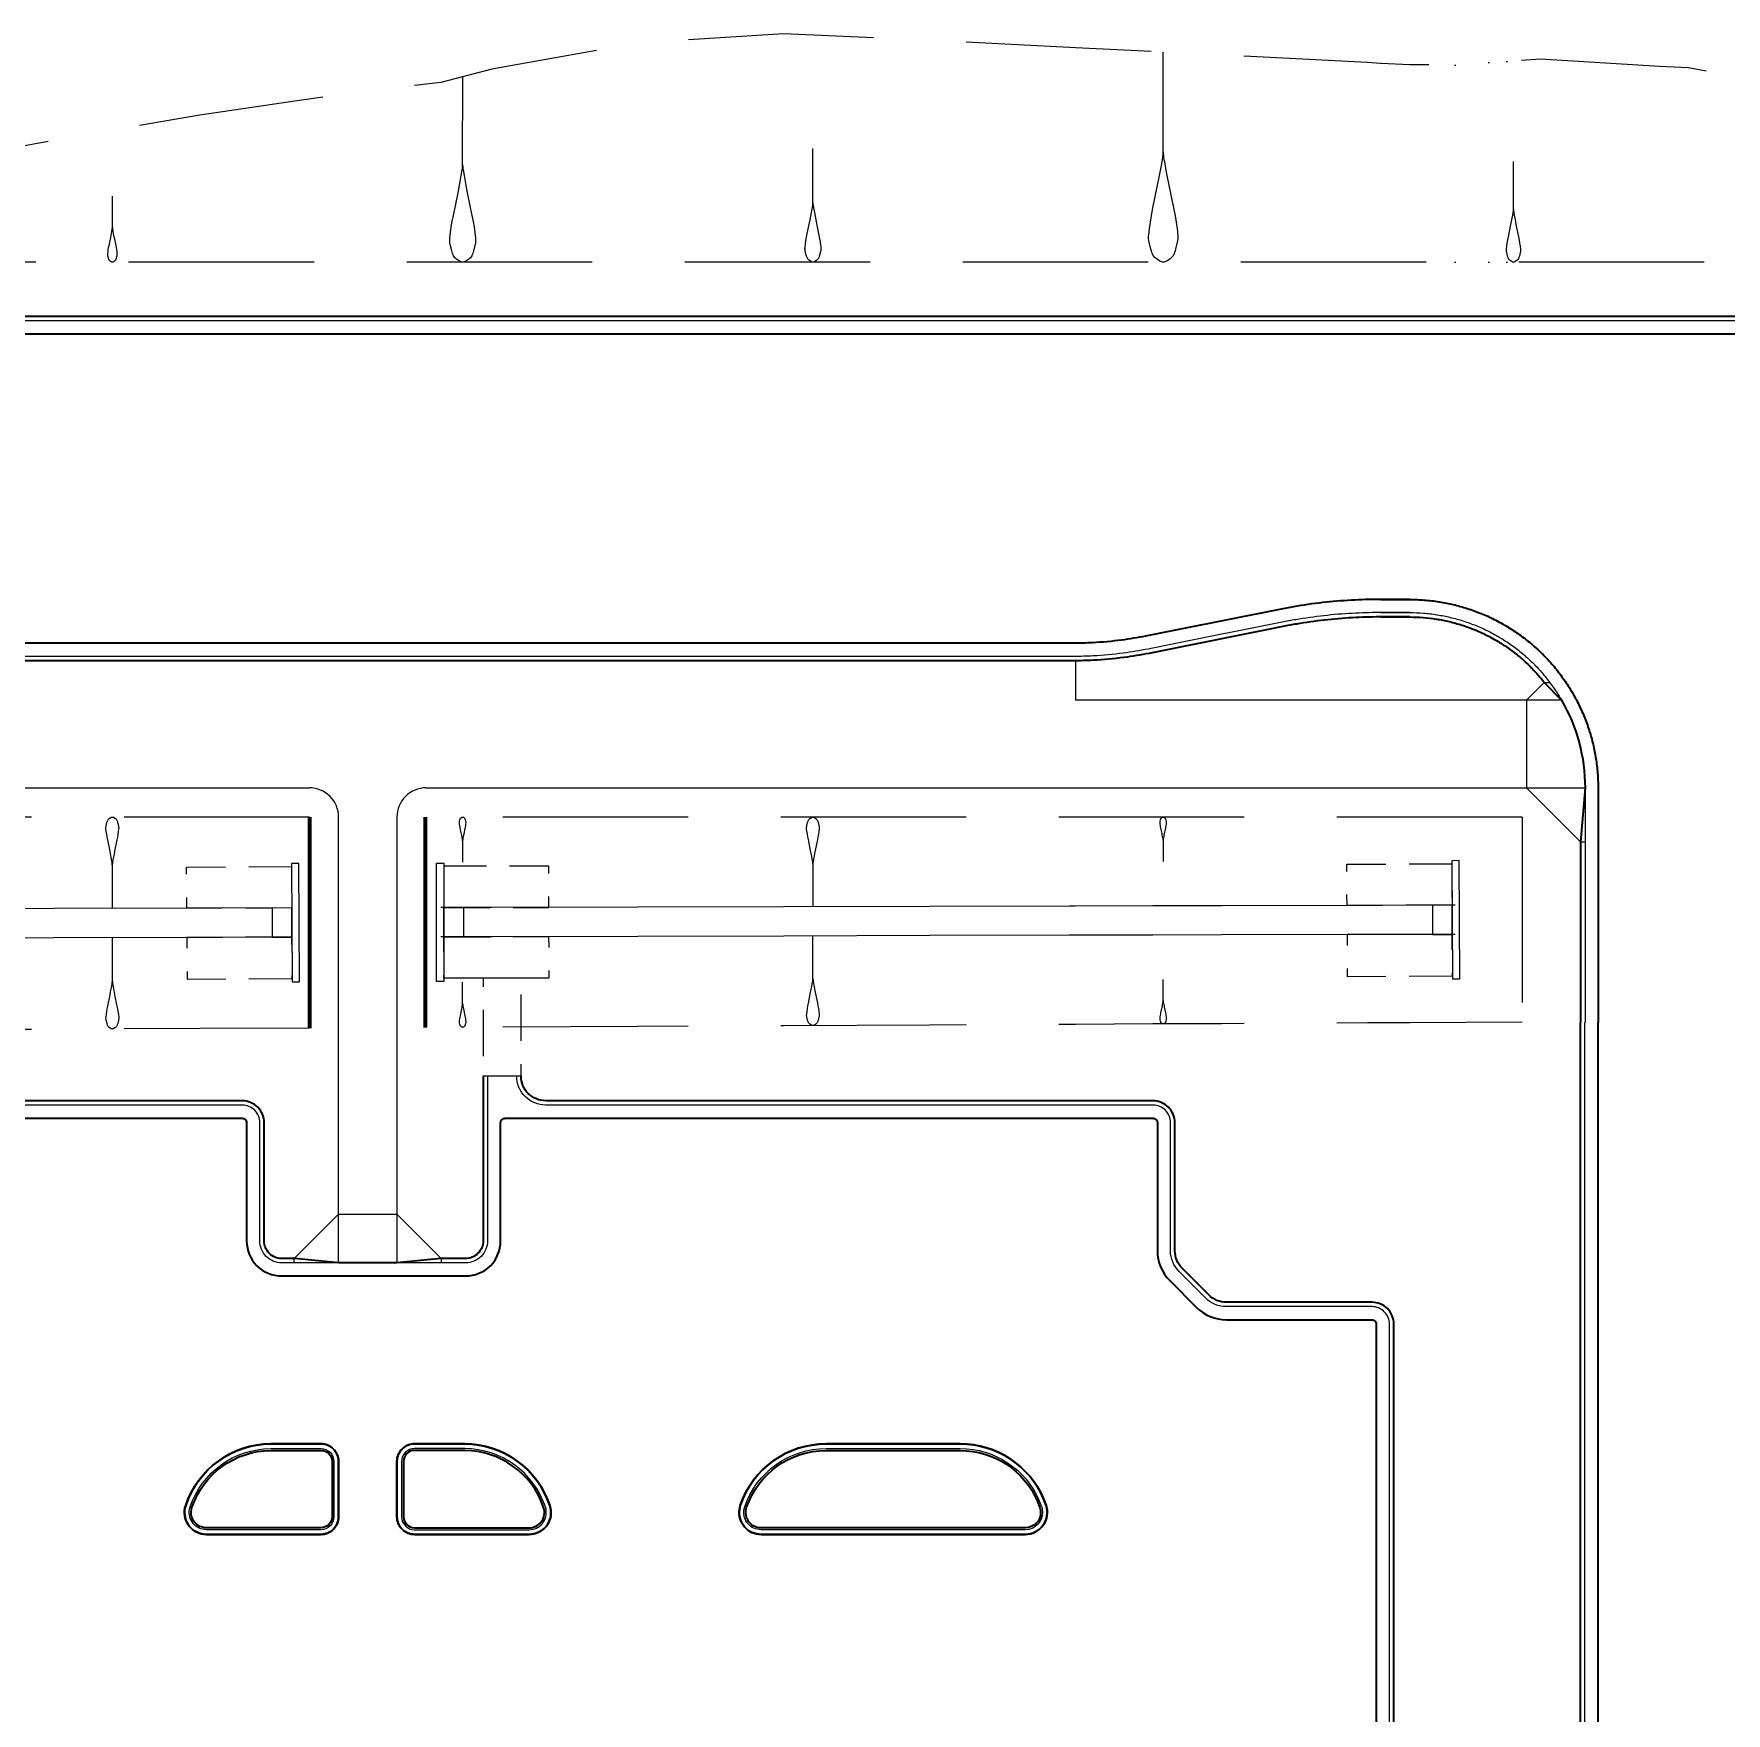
# Model space of a CAD drawing. Header units: metres. Extents: x 246420 to 246883, y 7418965 to 7419490.
# Drawn here: x 246708.2 to 246766.2, y 7419410.5 to 7419468 of the extents above; entities that cross this region are included whole.
import ezdxf

# ---------------------------------------------------------------- set-up
doc = ezdxf.new("R2010")
doc.units = ezdxf.units.M
doc.linetypes.add('HIDDEN', pattern=[9.525, 6.35, -3.175])
doc.linetypes.add('HIDDEN3', pattern=[2.3813, 1.5875, -0.7938])
for name, color, linetype, lineweight in [('BATTER', 251, 'HIDDEN', 25), ('BATTER_TICKS', 251, 'HIDDEN', 25), ('FENCE_1.05m', 10, 'FENCE_LINE', 70)]:
    doc.layers.add(name, color=color, linetype=linetype, lineweight=lineweight)
for name, color, linetype in [('GRADELINE', 251, 'HIDDEN'), ('MISC_CONCRETE', 7, 'Continuous'), ('MISC_CONCRETE_HIDDEN', 252, 'HIDDEN3')]:
    doc.layers.add(name, color=color, linetype=linetype)
for name, color, linetype, lineweight, true_color in [('KERB_BACK', 7, 'Continuous', 35, 0x5fd2ff), ('KERB_LINE', 7, 'Continuous', 18, 0xb9b9b9), ('KERB_LIP', 7, 'Continuous', 35, 0x5fd2ff)]:
    doc.layers.add(name, color=color, linetype=linetype, lineweight=lineweight, true_color=true_color)
doc.styles.get("Standard").update_dxf_attribs({"font": 'romans.shx', "width": 0.65})
doc.linetypes.add('FENCE_LINE', pattern='A,20,-1,["//",Standard,S=1,R=0,X=0,Y=-0.3],-3', length=24)

# ---------------------------------------------------------------- blocks, each defined once
blk = doc.blocks.new('Batter Tadpole2')
at = {"linetype": 'Continuous'}
for p, q in [((0, -0.0003), (0.0004, 0.0039)), ((0.0004, 0.0039), (0.0014, 0.0082)), ((0.0014, 0.0082), (0.0032, 0.0124)), ((0.0032, 0.0124), (0.0057, 0.0166)), ((0.0057, 0.0166), (0.017, 0.0336)), ((0.017, 0.0336), (0.0203, 0.0378)), ((0.0203, 0.0378), (0.0244, 0.0418)), ((0.0244, 0.0418), (0.0295, 0.0456)), ((0.0295, 0.0456), (0.0355, 0.0493)), ((0.0355, 0.0493), (0.0408, 0.052)), ((0.0408, 0.052), (0.047, 0.0545)), ((0.047, 0.0545), (0.0542, 0.0568)), ((0.0542, 0.0568), (0.0622, 0.059)), ((0.0622, 0.059), (0.0962, 0.0675)), ((0.0962, 0.0675), (0.1047, 0.0692)), ((0.1047, 0.0692), (0.1134, 0.0702)), ((0.1134, 0.0702), (0.1221, 0.0704)), ((0.1221, 0.0704), (0.131, 0.0698)), ((0.131, 0.0698), (0.1616, 0.0662)), ((0.1616, 0.0662), (0.1924, 0.0617)), ((0.1924, 0.0617), (0.2232, 0.0565)), ((0.2232, 0.0565), (0.2542, 0.0506)), ((0.2542, 0.0506), (0.3787, 0.0251)), ((0.3787, 0.0251), (0.4098, 0.0188)), ((0.4098, 0.0188), (0.4413, 0.0129)), ((0.4413, 0.0129), (0.4729, 0.0071)), ((0.4729, 0.0071), (0.5049, 0.0017)), ((0.5049, 0.0017), (0.511, 0.0008)), ((0.511, 0.0008), (0.5174, 0.0002)), ((0.5174, 0.0002), (0.5241, -0.0002)), ((0.0003, -0.0045), (0, -0.0003)), ((0.0014, -0.0087), (0.0003, -0.0045)), ((0.0032, -0.013), (0.0014, -0.0087)), ((0.0056, -0.0172), (0.0032, -0.013)), ((0.0169, -0.0342), (0.0056, -0.0172)), ((0.0202, -0.0384), (0.0169, -0.0342)), ((0.0243, -0.0423), (0.0202, -0.0384)), ((0.0294, -0.0462), (0.0243, -0.0423)), ((0.0353, -0.0498), (0.0294, -0.0462)), ((0.0407, -0.0525), (0.0353, -0.0498)), ((0.0469, -0.055), (0.0407, -0.0525)), ((0.054, -0.0574), (0.0469, -0.055)), ((0.062, -0.0596), (0.054, -0.0574)), ((0.096, -0.0681), (0.062, -0.0596)), ((0.1045, -0.0698), (0.096, -0.0681)), ((0.1132, -0.0708), (0.1045, -0.0698)), ((0.1219, -0.071), (0.1132, -0.0708)), ((0.1308, -0.0704), (0.1219, -0.071)), ((0.1614, -0.0668), (0.1308, -0.0704)), ((0.1922, -0.0624), (0.1614, -0.0668)), ((0.223, -0.0571), (0.1922, -0.0624)), ((0.254, -0.0512), (0.223, -0.0571)), ((0.3786, -0.0257), (0.254, -0.0512)), ((0.4098, -0.0195), (0.3786, -0.0257)), ((0.4412, -0.0135), (0.4098, -0.0195)), ((0.4729, -0.0078), (0.4412, -0.0135)), ((0.5049, -0.0024), (0.4729, -0.0078)), ((0.511, -0.0015), (0.5049, -0.0024)), ((0.5174, -0.0009), (0.511, -0.0015)), ((0.5241, -0.0005), (0.5174, -0.0009)), ((0.5241, -0.0002), (0.531, -0.0003)), ((0.531, -0.0003), (0.5241, -0.0005)), ((0.531, -0.0003), (1.0113, -0.0004))]:
    blk.add_line(p, q, dxfattribs=at)

msp = doc.modelspace()

# ---------------------------------------------------------------- linework, layer by layer
at = {"layer": 'BATTER', "flags": 128}
for points in [[(246774.937, 7419465.837), (246773.878, 7419465.887), (246768.878, 7419466.123), (246764.878, 7419466.875), (246764.878, 7419466.875), (246763.878, 7419466.923), (246759.81, 7419467.173), (246759.81, 7419467.173), (246758.878, 7419467.111), (246758.65, 7419467.095), (246758.65, 7419467.095), (246758.035, 7419467.058), (246758.035, 7419467.058), (246757.9, 7419467.051), (246756.878, 7419466.974), (246756.878, 7419466.974), (246755.33, 7419466.981), (246755.33, 7419466.981), (246755.329, 7419466.981), (246755.329, 7419466.981), (246754.33, 7419467.032), (246754.329, 7419467.032), (246753.878, 7419467.055), (246748.878, 7419467.311), (246746.522, 7419467.432), (246743.878, 7419467.568), (246743.668, 7419467.578), (246738.878, 7419467.824), (246733.878, 7419468.041), (246728.878, 7419467.724), (246723.878, 7419466.827), (246722.13, 7419466.373), (246722.13, 7419466.373), (246718.878, 7419465.989), (246717.13, 7419465.732), (246717.13, 7419465.732), (246713.878, 7419465.254), (246708.878, 7419464.397), (246703.878, 7419463.468), (246702.348, 7419463.184), (246700.22, 7419462.789), (246698.878, 7419462.54), (246698.174, 7419462.409), (246697.506, 7419462.285), (246695.281, 7419461.872), (246693.752, 7419461.588), (246692.207, 7419461.273), (246692.207, 7419461.273), (246691.048, 7419461.018), (246688.375, 7419460.37), (246685.714, 7419459.853), (246685.021, 7419459.723), (246685.021, 7419459.723), (246684.872, 7419459.695), (246684.872, 7419459.695), (246683.043, 7419459.533)], [(246717.629, 7419441.222), (246717.629, 7419439.222), (246717.629, 7419438.222), (246717.629, 7419437.222), (246717.629, 7419436.222), (246717.629, 7419435.222), (246717.629, 7419434.222), (246717.629, 7419433.994)], [(246721.629, 7419441.222), (246721.629, 7419439.222), (246721.629, 7419438.222), (246721.629, 7419437.222), (246721.629, 7419436.222), (246721.629, 7419435.222), (246721.629, 7419434.222), (246721.629, 7419434.014)], [(246759.179, 7419441.222), (246755.33, 7419441.222), (246755.33, 7419441.222), (246755.329, 7419441.222), (246755.329, 7419441.222), (246754.33, 7419441.222), (246754.329, 7419441.222), (246753.878, 7419441.222), (246748.878, 7419441.222), (246746.522, 7419441.222), (246743.878, 7419441.222), (246743.668, 7419441.222), (246738.878, 7419441.222), (246733.878, 7419441.222), (246728.878, 7419441.222), (246723.878, 7419441.222), (246721.629, 7419441.222)], [(246759.179, 7419441.222), (246759.179, 7419438.354), (246759.179, 7419437.354), (246759.179, 7419436.354), (246759.179, 7419436.092), (246759.179, 7419435.354), (246759.179, 7419434.354), (246759.179, 7419434.184)], [(246759.179, 7419434.195), (246755.33, 7419434.176), (246755.33, 7419434.176), (246755.329, 7419434.176), (246755.329, 7419434.176), (246754.33, 7419434.171), (246754.329, 7419434.171), (246753.878, 7419434.169), (246748.878, 7419434.145), (246746.522, 7419434.134), (246743.878, 7419434.121), (246743.668, 7419434.12), (246738.878, 7419434.097), (246733.878, 7419434.073), (246728.878, 7419434.049), (246723.878, 7419434.024), (246721.629, 7419434.014)]]:
    msp.add_lwpolyline(points, dxfattribs=at)
for points in [[(246774.937, 7419460.222), (246773.878, 7419460.222), (246768.878, 7419460.222), (246764.878, 7419460.222), (246764.878, 7419460.222), (246763.878, 7419460.222), (246759.81, 7419460.222), (246759.81, 7419460.222), (246758.878, 7419460.222), (246758.65, 7419460.222), (246758.65, 7419460.222), (246758.035, 7419460.222), (246758.035, 7419460.222), (246757.9, 7419460.222), (246756.878, 7419460.222), (246756.878, 7419460.222), (246755.33, 7419460.222), (246755.33, 7419460.222), (246755.329, 7419460.222), (246755.329, 7419460.222), (246754.33, 7419460.222), (246754.329, 7419460.222), (246753.878, 7419460.222), (246748.878, 7419460.222), (246746.522, 7419460.222), (246743.878, 7419460.222), (246743.668, 7419460.222), (246738.878, 7419460.222), (246733.878, 7419460.222), (246728.878, 7419460.222), (246723.878, 7419460.222), (246722.13, 7419460.222), (246722.13, 7419460.222), (246718.878, 7419460.222), (246717.13, 7419460.222), (246717.13, 7419460.222), (246713.878, 7419460.222), (246708.878, 7419460.222), (246703.878, 7419460.222), (246702.348, 7419460.222), (246700.22, 7419460.222), (246698.878, 7419460.222), (246698.174, 7419460.222), (246697.506, 7419460.222), (246695.281, 7419460.222, 0.003771), (246693.772, 7419460.211, 0.003831), (246692.241, 7419460.176, 0), (246692.24, 7419460.176, 0.00289), (246691.085, 7419460.134, 0.006721), (246688.401, 7419459.985, 0.006721), (246685.722, 7419459.764, 0.001755), (246685.024, 7419459.695, 0), (246685.024, 7419459.695, 0.000379), (246684.873, 7419459.679, 0), (246684.873, 7419459.679, 0.004587), (246683.05, 7419459.471, 0.006721), (246680.387, 7419459.107, 0.006721), (246677.735, 7419458.671, 0.006721), (246675.095, 7419458.163, 0.006721), (246672.47, 7419457.586, 0.006721), (246669.861, 7419456.937, 0.006721), (246667.27, 7419456.219, 0.006721), (246664.7, 7419455.431, 0.006721), (246662.152, 7419454.575, 0.006721), (246659.628, 7419453.651, 0.006721), (246657.13, 7419452.659, 0.006721), (246654.659, 7419451.6, 0.006721), (246652.218, 7419450.475, 0.001039), (246651.843, 7419450.295), (246647.687, 7419448.291), (246643.184, 7419446.119), (246638.68, 7419443.947), (246634.176, 7419441.775), (246629.673, 7419439.604), (246625.169, 7419437.432), (246620.665, 7419435.26), (246616.162, 7419433.088), (246614.026, 7419432.058), (246614.026, 7419432.058), (246611.658, 7419430.916), (246608.252, 7419429.274), (246608.252, 7419429.274), (246608.005, 7419429.154), (246608.005, 7419429.154), (246607.155, 7419428.744), (246606.55, 7419428.453), (246606.55, 7419428.453), (246602.651, 7419426.572), (246602.651, 7419426.572), (246598.147, 7419424.4), (246593.644, 7419422.228), (246593.518, 7419422.168), (246593.518, 7419422.168), (246592.063, 7419421.466), (246592.062, 7419421.466), (246591.816, 7419421.347), (246591.816, 7419421.347), (246589.14, 7419420.057), (246586.901, 7419418.977), (246586.901, 7419418.977), (246584.636, 7419417.885), (246580.133, 7419415.713), (246575.629, 7419413.541), (246571.125, 7419411.369), (246566.622, 7419409.197), (246562.118, 7419407.025), (246557.614, 7419404.853), (246553.111, 7419402.681), (246551.527, 7419401.918), (246551.527, 7419401.918), (246548.607, 7419400.51), (246546.804, 7419399.64), (246546.803, 7419399.64), (246546.803, 7419399.64)], [(246717.629, 7419441.222), (246713.878, 7419441.222), (246708.878, 7419441.222), (246703.878, 7419441.222), (246702.348, 7419441.222), (246700.22, 7419441.222), (246698.878, 7419441.222), (246698.174, 7419441.222), (246697.506, 7419441.222), (246695.281, 7419441.222), (246694.059, 7419441.213, 0.003831), (246692.818, 7419441.185, 0), (246692.818, 7419441.185, 0.00289), (246691.882, 7419441.151, 0.006721), (246689.708, 7419441.03, 0.006721), (246687.538, 7419440.851, 0.001755), (246686.973, 7419440.795, 0), (246686.973, 7419440.795, 0.000379), (246686.851, 7419440.782, 0), (246686.851, 7419440.782, 0.004587), (246685.374, 7419440.614, 0.006721), (246683.217, 7419440.319, 0.006721), (246681.068, 7419439.965, 0.006721), (246678.93, 7419439.555, 0.006721), (246676.804, 7419439.086, 0.006721), (246674.691, 7419438.561, 0.006721), (246672.592, 7419437.98, 0.006721), (246670.511, 7419437.342, 0.006721), (246668.447, 7419436.648, 0.006721), (246666.402, 7419435.899, 0.006721), (246664.378, 7419435.096, 0.006721), (246662.377, 7419434.238, 0.006721), (246660.4, 7419433.327, 0.001039), (246660.096, 7419433.181), (246655.941, 7419431.177), (246651.437, 7419429.005), (246646.933, 7419426.833), (246642.43, 7419424.662), (246637.926, 7419422.49), (246633.422, 7419420.318), (246628.919, 7419418.146), (246624.415, 7419415.974), (246622.279, 7419414.944), (246622.279, 7419414.944), (246619.911, 7419413.802), (246616.506, 7419412.16), (246616.506, 7419412.16), (246615.178, 7419411.519)], [(246717.629, 7419433.994), (246713.878, 7419433.976), (246708.878, 7419433.952), (246703.878, 7419433.928), (246702.348, 7419433.921), (246700.22, 7419433.91), (246698.878, 7419433.904), (246698.174, 7419433.901), (246697.506, 7419433.897), (246695.281, 7419433.887), (246694.17, 7419433.871), (246693.042, 7419433.839, 0), (246693.042, 7419433.839), (246692.191, 7419433.803), (246690.215, 7419433.681), (246688.244, 7419433.507), (246687.73, 7419433.452, 0), (246687.73, 7419433.452), (246687.619, 7419433.44, 0), (246687.619, 7419433.44), (246686.278, 7419433.279), (246684.319, 7419432.999), (246682.369, 7419432.666), (246680.429, 7419432.281), (246678.5, 7419431.844), (246676.585, 7419431.355), (246674.683, 7419430.816), (246672.796, 7419430.225), (246670.927, 7419429.584), (246669.076, 7419428.893), (246667.244, 7419428.153), (246665.433, 7419427.364), (246663.644, 7419426.526), (246663.37, 7419426.393), (246659.224, 7419424.369), (246654.731, 7419422.175), (246650.238, 7419419.981), (246645.744, 7419417.788), (246641.251, 7419415.594), (246636.758, 7419413.401), (246632.265, 7419411.207), (246627.772, 7419409.013), (246625.641, 7419407.973), (246625.64, 7419407.973), (246623.279, 7419406.82), (246619.881, 7419405.161), (246619.881, 7419405.161), (246618.556, 7419404.514)]]:
    msp.add_lwpolyline(points, format="xyb", dxfattribs=at)
at = {"layer": 'FENCE_1.05m', "flags": 128}
for points in [[(246717.63, 7419441.222), (246717.63, 7419433.994)], [(246721.59, 7419441.222), (246721.59, 7419434.014)]]:
    msp.add_lwpolyline(points, dxfattribs=at)
at = {"layer": 'GRADELINE', "flags": 128}
msp.add_lwpolyline([(246760.525, 7419445.222), (246759.325, 7419445.222), (246759.325, 7419442.222), (246761.33, 7419442.22)], dxfattribs=at)
at = {"layer": 'GRADELINE'}
msp.add_lwpolyline([(246718.629, 7419427.625), (246720.629, 7419427.625), (246720.629, 7419425.955), (246718.629, 7419425.955)], close=True, dxfattribs=at)
at = {"layer": 'KERB_BACK', "flags": 128}
for points in [[(246695.281, 7419458.372), (246774.937, 7419458.372, 0.00004)], [(246759.934, 7419445.831), (246760.525, 7419445.222, -0.131973), (246761.33, 7419442.22), (246761.18, 7419440.367)]]:
    msp.add_lwpolyline(points, format="xyb", dxfattribs=at)
at = {"layer": 'KERB_BACK'}
for points in [[(246755.33, 7419448.072), (246754.285, 7419448.072, 0.013689), (246753.363, 7419448.047, 0.014328), (246752.401, 7419447.966, 0.014328), (246751.445, 7419447.831, 0.007008), (246750.98, 7419447.745), (246750.479, 7419447.645), (246749.499, 7419447.448), (246746.557, 7419446.86), (246746.393, 7419446.827, -0.016594), (246745.532, 7419446.685, -0.019923), (246744.489, 7419446.589, -0.012837), (246743.814, 7419446.572), (246702.612, 7419446.572, -0.003047)], [(246754.33, 7419448.072), (246755.33, 7419448.072, -0.019382), (246755.783, 7419448.054, -0.019382), (246756.233, 7419448.002, -0.00073), (246756.25, 7419447.999, -0.018652), (246756.678, 7419447.915, -0.019382), (246757.115, 7419447.793, -0.019382), (246757.541, 7419447.638, -0.019382), (246757.953, 7419447.451, -0.019382), (246758.35, 7419447.232, -0.019382), (246758.729, 7419446.983, -0.019382), (246759.088, 7419446.705, -0.00614), (246759.197, 7419446.611, -0.013233), (246759.424, 7419446.401, -0.005136), (246759.509, 7419446.316, -0.014244), (246759.735, 7419446.071, -0.013327), (246759.934, 7419445.831)], [(246723.58, 7419432.355), (246723.58, 7419428.73), (246723.58, 7419426.705, -0.414214), (246722.98, 7419426.105), (246722.129, 7419426.105), (246720.629, 7419425.955), (246718.629, 7419425.955), (246717.129, 7419426.105), (246716.68, 7419426.105, -0.414214), (246716.08, 7419426.705), (246716.08, 7419430.755, 0.414214), (246715.33, 7419431.505), (246708.855, 7419431.505), (246700.813, 7419431.505), (246700.363, 7419431.505, -0.414214), (246699.513, 7419432.355)], [(246761.179, 7419391.855), (246761.179, 7419391.854, -0.454339), (246751.933, 7419383.779), (246751.932, 7419383.779, -0.375196), (246749.38, 7419386.703), (246749.38, 7419387.305, -0.414214), (246749.98, 7419387.905), (246754.03, 7419387.905, 0.414214), (246754.78, 7419388.655), (246754.78, 7419423.855, 0.414214), (246754.03, 7419424.605), (246749.044, 7419424.605, -0.198912), (246748.443, 7419424.854), (246747.528, 7419425.768, -0.198912), (246747.28, 7419426.37), (246747.28, 7419430.755, 0.414214), (246746.53, 7419431.505), (246735.43, 7419431.505), (246726.18, 7419431.505), (246725.73, 7419431.505, -0.414214), (246724.88, 7419432.355, -0.414214)]]:
    msp.add_lwpolyline(points, format="xyb", dxfattribs=at)
for points in [[(246761.18, 7419440.367), (246761.18, 7419434.184)], [(246755.252, 7419384.014), (246755.763, 7419384.177), (246756.3, 7419384.39), (246756.818, 7419384.639), (246757.317, 7419384.924), (246757.794, 7419385.243), (246758.246, 7419385.593), (246758.672, 7419385.974), (246759.069, 7419386.383), (246759.437, 7419386.818), (246759.506, 7419386.908), (246759.772, 7419387.277), (246759.998, 7419387.628), (246760.075, 7419387.758), (246760.343, 7419388.258), (246760.575, 7419388.775), (246760.771, 7419389.306), (246760.929, 7419389.849), (246761.049, 7419390.402), (246761.13, 7419390.961), (246761.173, 7419391.524), (246761.179, 7419391.855), (246761.179, 7419434.184)]]:
    msp.add_lwpolyline(points, dxfattribs=at)
for points in [[(246718.404, 7419417.255, -0.414214), (246718.029, 7419416.88), (246714.102, 7419416.88, -0.469497), (246713.586, 7419417.502), (246713.607, 7419417.579, -0.319109), (246716.306, 7419419.53), (246716.329, 7419419.53), (246716.972, 7419419.53), (246717.972, 7419419.53), (246718.029, 7419419.53, -0.414214), (246718.404, 7419419.155)], [(246720.854, 7419417.255, 0.414214), (246721.229, 7419416.88), (246725.156, 7419416.88, 0.469497), (246725.672, 7419417.502), (246725.651, 7419417.579, 0.319109), (246722.952, 7419419.53), (246722.929, 7419419.53), (246722.286, 7419419.53), (246721.286, 7419419.53), (246721.229, 7419419.53, 0.414214), (246720.854, 7419419.155)], [(246739.552, 7419419.53), (246739.929, 7419419.53, -0.30034), (246742.573, 7419417.785), (246742.655, 7419417.569, -0.079775), (246742.681, 7419417.405, -0.413925), (246742.157, 7419416.88), (246733.102, 7419416.88, -0.450814), (246732.581, 7419417.47), (246732.608, 7419417.583, -0.321014), (246735.329, 7419419.53)]]:
    msp.add_lwpolyline(points, format="xyb", close=True, dxfattribs=at)
at = {"layer": 'KERB_LINE'}
for points in [[(246755.33, 7419448.222), (246754.285, 7419448.222, 0.013689), (246753.355, 7419448.197, 0.014328), (246752.384, 7419448.115, 0.014328), (246751.419, 7419447.979, 0.007008), (246750.951, 7419447.892), (246749.469, 7419447.596), (246748.489, 7419447.399), (246746.528, 7419447.007), (246746.364, 7419446.974, -0.016594), (246745.513, 7419446.833, -0.019923), (246744.482, 7419446.739, -0.012837), (246743.814, 7419446.722), (246702.612, 7419446.722, -0.003047)], [(246754.33, 7419448.222), (246755.33, 7419448.222, -0.019382), (246755.794, 7419448.204, -0.019382), (246756.256, 7419448.15, -0.00073), (246756.273, 7419448.147, -0.018652), (246756.712, 7419448.06, -0.019382), (246757.16, 7419447.936, -0.019382), (246757.597, 7419447.777, -0.019382), (246758.021, 7419447.585, -0.019382), (246758.428, 7419447.36, -0.019382), (246758.816, 7419447.105, -0.019382), (246759.184, 7419446.82, -0.00614), (246759.296, 7419446.724, -0.013233), (246759.529, 7419446.508, -0.005136), (246759.616, 7419446.421, -0.014244), (246759.848, 7419446.17, -0.019382), (246760.14, 7419445.808, -0.019382), (246760.403, 7419445.425, -0.00614), (246760.48, 7419445.299, -0.013233), (246760.636, 7419445.022, -0.019382), (246760.837, 7419444.603, -0.019382), (246761.005, 7419444.169, -0.019382), (246761.139, 7419443.724, -0.019378), (246761.237, 7419443.269, -0.019382), (246761.301, 7419442.809, -0.019382), (246761.328, 7419442.344, -0.005097), (246761.329, 7419442.222, -0.000004), (246761.33, 7419442.222), (246761.33, 7419434.184)]]:
    msp.add_lwpolyline(points, format="xyb", dxfattribs=at)
at = {"layer": 'KERB_LINE', "flags": 128}
for points in [[(246717.027, 7419438.114), (246713.878, 7419438.099), (246708.878, 7419438.087), (246703.878, 7419438.075)], [(246756.878, 7419438.203), (246755.33, 7419438.199), (246755.33, 7419438.199), (246755.329, 7419438.199), (246755.329, 7419438.199), (246754.33, 7419438.197), (246754.329, 7419438.197), (246753.878, 7419438.195), (246748.878, 7419438.183), (246746.522, 7419438.178), (246743.878, 7419438.171), (246743.668, 7419438.171), (246738.878, 7419438.159), (246733.878, 7419438.147), (246728.878, 7419438.135), (246723.878, 7419438.123), (246722.13, 7419438.119)], [(246717.032, 7419437.106), (246713.878, 7419437.099), (246708.878, 7419437.087), (246703.878, 7419437.075)], [(246756.878, 7419437.203), (246755.33, 7419437.199), (246755.33, 7419437.199), (246755.329, 7419437.199), (246755.329, 7419437.199), (246754.33, 7419437.197), (246754.329, 7419437.197), (246753.878, 7419437.195), (246748.878, 7419437.183), (246746.522, 7419437.178), (246743.878, 7419437.171), (246743.668, 7419437.171), (246738.878, 7419437.159), (246733.878, 7419437.147), (246728.878, 7419437.135), (246723.878, 7419437.123), (246722.13, 7419437.119)]]:
    msp.add_lwpolyline(points, dxfattribs=at)
at = {"layer": 'KERB_LINE'}
msp.add_lwpolyline([(246755.288, 7419383.868), (246755.81, 7419384.035), (246756.356, 7419384.251), (246756.884, 7419384.505), (246757.393, 7419384.794), (246757.878, 7419385.119), (246758.339, 7419385.476), (246758.773, 7419385.864), (246759.178, 7419386.28), (246759.553, 7419386.723), (246759.624, 7419386.815), (246759.895, 7419387.191), (246760.125, 7419387.548), (246760.203, 7419387.68), (246760.476, 7419388.19), (246760.713, 7419388.716), (246760.913, 7419389.258), (246761.074, 7419389.811), (246761.196, 7419390.374), (246761.279, 7419390.944), (246761.323, 7419391.518), (246761.329, 7419391.855), (246761.329, 7419434.184)], dxfattribs=at)
for points in [[(246718.469, 7419417.255, -0.414214), (246718.029, 7419416.815), (246714.102, 7419416.815, -0.470887), (246713.523, 7419417.517), (246713.545, 7419417.598, -0.319323), (246716.306, 7419419.595), (246716.329, 7419419.595), (246716.972, 7419419.595), (246717.972, 7419419.595), (246718.029, 7419419.595, -0.414214), (246718.469, 7419419.155)], [(246720.789, 7419417.255, 0.414214), (246721.229, 7419416.815), (246725.156, 7419416.815, 0.470887), (246725.735, 7419417.517), (246725.713, 7419417.598, 0.319323), (246722.952, 7419419.595), (246722.929, 7419419.595), (246722.286, 7419419.595), (246721.286, 7419419.595), (246721.229, 7419419.595, 0.414214), (246720.789, 7419419.155)], [(246739.552, 7419419.595), (246739.929, 7419419.595, -0.300464), (246742.634, 7419417.809), (246742.716, 7419417.591, -0.080407), (246742.746, 7419417.405, -0.413941), (246742.157, 7419416.815), (246733.102, 7419416.815, -0.452711), (246732.517, 7419417.481), (246732.546, 7419417.601, -0.321302), (246735.329, 7419419.595)]]:
    msp.add_lwpolyline(points, format="xyb", close=True, dxfattribs=at)
at = {"layer": 'KERB_LIP', "flags": 128}
msp.add_lwpolyline([(246695.281, 7419457.772), (246774.937, 7419457.772, 0.00004)], format="xyb", dxfattribs=at)
at = {"layer": 'KERB_LIP'}
for points in [[(246755.33, 7419448.672), (246754.285, 7419448.672, 0.013689), (246753.33, 7419448.646, 0.014328), (246752.334, 7419448.563, 0.014328), (246751.344, 7419448.422, 0.007008), (246750.863, 7419448.333), (246747.42, 7419447.645), (246746.439, 7419447.448), (246746.276, 7419447.416, -0.016594), (246745.454, 7419447.28, -0.019923), (246744.458, 7419447.189, -0.012837), (246743.814, 7419447.172), (246702.612, 7419447.172, -0.003047)], [(246754.33, 7419448.672), (246755.33, 7419448.672, -0.019382), (246755.829, 7419448.653, -0.019382), (246756.325, 7419448.595, -0.00073), (246756.344, 7419448.592, -0.018652), (246756.816, 7419448.498, -0.019382), (246757.298, 7419448.364, -0.019382), (246757.767, 7419448.194, -0.019382), (246758.222, 7419447.987, -0.019382), (246758.66, 7419447.745, -0.019382), (246759.078, 7419447.471, -0.019382), (246759.473, 7419447.165, -0.00614), (246759.593, 7419447.062, -0.013233), (246759.843, 7419446.829, -0.000004), (246759.844, 7419446.829, -0.005136), (246759.937, 7419446.735, -0.014244), (246760.187, 7419446.466, -0.019382), (246760.501, 7419446.077, -0.019382), (246760.784, 7419445.665, -0.00614), (246760.867, 7419445.53, -0.013233), (246761.034, 7419445.232, -0.019382), (246761.25, 7419444.781, -0.019382), (246761.43, 7419444.315, -0.019382), (246761.574, 7419443.836, -0.019378), (246761.68, 7419443.348, -0.019382), (246761.749, 7419442.853, -0.019382), (246761.778, 7419442.354, -0.005097), (246761.779, 7419442.222, -0.000004), (246761.78, 7419442.222), (246761.78, 7419434.184)], [(246682.73, 7419430.905), (246708.855, 7419430.905), (246715.33, 7419430.905, -0.414214), (246715.48, 7419430.755), (246715.48, 7419426.705, 0.414214), (246716.68, 7419425.505), (246722.98, 7419425.505, 0.414214), (246724.18, 7419426.705), (246724.18, 7419428.73), (246724.18, 7419430.755, -0.414214), (246724.33, 7419430.905), (246735.43, 7419430.905), (246746.53, 7419430.905, -0.414214), (246746.68, 7419430.755), (246746.68, 7419426.37, 0.198912), (246747.104, 7419425.344), (246748.018, 7419424.43, 0.198912), (246749.044, 7419424.005), (246754.03, 7419424.005, -0.414214), (246754.18, 7419423.855), (246754.18, 7419388.655, -0.414214)]]:
    msp.add_lwpolyline(points, format="xyb", dxfattribs=at)
msp.add_lwpolyline([(246761.779, 7419391.855), (246761.779, 7419434.184)], dxfattribs=at)
for points in [[(246718.629, 7419417.255, -0.414214), (246718.029, 7419416.655), (246714.102, 7419416.655, -0.473508), (246713.367, 7419417.553), (246713.392, 7419417.645, -0.319821), (246716.305, 7419419.755), (246716.329, 7419419.755), (246716.972, 7419419.755), (246717.972, 7419419.755), (246718.029, 7419419.755, -0.414214), (246718.629, 7419419.155, 0.414214), (246718.029, 7419419.755), (246717.972, 7419419.755), (246716.972, 7419419.755), (246716.329, 7419419.755), (246716.305, 7419419.755, 0.319821), (246713.392, 7419417.645), (246713.367, 7419417.553, 0.473508), (246714.102, 7419416.655), (246718.029, 7419416.655, 0.414214), (246718.629, 7419417.255), (246718.629, 7419419.155)], [(246720.629, 7419417.255, 0.414214), (246721.229, 7419416.655), (246725.156, 7419416.655, 0.473508), (246725.891, 7419417.553), (246725.866, 7419417.645, 0.319821), (246722.953, 7419419.755), (246722.929, 7419419.755), (246722.286, 7419419.755), (246721.286, 7419419.755), (246721.229, 7419419.755, 0.414214), (246720.629, 7419419.155, -0.414214), (246721.229, 7419419.755), (246721.286, 7419419.755), (246722.286, 7419419.755), (246722.929, 7419419.755), (246722.953, 7419419.755, -0.319821), (246725.866, 7419417.645), (246725.891, 7419417.553, -0.473508), (246725.156, 7419416.655), (246721.229, 7419416.655, -0.414214), (246720.629, 7419417.255), (246720.629, 7419419.155)], [(246739.552, 7419419.755), (246739.929, 7419419.755, -0.300754), (246742.782, 7419417.869), (246742.867, 7419417.645, -0.512891), (246742.157, 7419416.655), (246733.102, 7419416.655, -0.456288), (246732.36, 7419417.511), (246732.392, 7419417.645, -0.321973), (246735.329, 7419419.755, 0.321973), (246732.392, 7419417.645), (246732.36, 7419417.511, 0.456288), (246733.102, 7419416.655), (246742.157, 7419416.655, 0.512891), (246742.867, 7419417.645), (246742.782, 7419417.869, 0.300754), (246739.929, 7419419.755), (246739.552, 7419419.755), (246735.329, 7419419.755)]]:
    msp.add_lwpolyline(points, format="xyb", close=True, dxfattribs=at)
at = {"layer": 'MISC_CONCRETE', "ltscale": 0.1}
for p, q in [((246694.662, 7419442.217), (246717.629, 7419442.222)), ((246721.629, 7419442.222), (246759.325, 7419442.222))]:
    msp.add_line(p, q, dxfattribs=at)
at = {"layer": 'MISC_CONCRETE', "flags": 128}
for points in [[(246695.281, 7419458.222), (246774.937, 7419458.222, 0.00004)], [(246723.73, 7419432.355), (246723.73, 7419428.73), (246723.73, 7419426.705, -0.414214), (246722.98, 7419425.955), (246716.68, 7419425.955, -0.414214), (246715.93, 7419426.705), (246715.93, 7419430.755, 0.414214), (246715.33, 7419431.355), (246708.855, 7419431.355), (246700.813, 7419431.355), (246700.363, 7419431.355, -0.414214), (246699.363, 7419432.355), (246699.363, 7419432.355)], [(246761.329, 7419391.855), (246761.329, 7419391.854, -0.454339), (246751.913, 7419383.631), (246751.912, 7419383.631, -0.375196), (246749.23, 7419386.703), (246749.23, 7419387.305, -0.414214), (246749.98, 7419388.055), (246754.03, 7419388.055, 0.414214), (246754.63, 7419388.655), (246754.63, 7419423.855, 0.414214), (246754.03, 7419424.455), (246749.044, 7419424.455, -0.198912), (246748.337, 7419424.748), (246747.422, 7419425.662, -0.198912), (246747.13, 7419426.37), (246747.13, 7419430.755, 0.414214), (246746.53, 7419431.355), (246735.43, 7419431.355), (246726.18, 7419431.355), (246725.73, 7419431.355, -0.414214), (246724.73, 7419432.355), (246724.73, 7419432.355)]]:
    msp.add_lwpolyline(points, format="xyb", dxfattribs=at)
for points in [[(246743.878, 7419446.572), (246743.878, 7419445.221)], [(246759.325, 7419445.222), (246759.934, 7419445.831), (246760.123, 7419445.831)], [(246759.325, 7419442.222), (246761.18, 7419440.367), (246761.33, 7419440.367)], [(246723.58, 7419432.355), (246724.88, 7419432.355)]]:
    msp.add_lwpolyline(points, dxfattribs=at)
at = {"layer": 'MISC_CONCRETE', "ltscale": 0.1, "flags": 128}
msp.add_lwpolyline([(246759.325, 7419445.222), (246743.878, 7419445.221)], dxfattribs=at)
at = {"layer": 'MISC_CONCRETE', "ltscale": 0.1}
msp.add_lwpolyline([(246721.629, 7419442.222, 0.414214), (246720.629, 7419441.222), (246720.629, 7419427.625), (246722.149, 7419426.105), (246722.149, 7419425.955), (246717.109, 7419425.955), (246717.109, 7419426.105), (246718.629, 7419427.625), (246718.629, 7419441.222, 0.414214), (246717.629, 7419442.222)], format="xyb", dxfattribs=at)
at = {"layer": 'MISC_CONCRETE', "flags": 128}
for points in [[(246717.27, 7419439.633), (246717.02, 7419439.632), (246717.039, 7419435.582), (246717.289, 7419435.583)], [(246721.98, 7419439.644), (246722.23, 7419439.644), (246722.23, 7419435.594), (246721.98, 7419435.594)], [(246757.018, 7419439.728), (246756.768, 7419439.727), (246756.788, 7419435.677), (246757.038, 7419435.678)], [(246717.027, 7419438.107), (246716.352, 7419438.103), (246716.357, 7419437.103), (246717.032, 7419437.107)], [(246722.23, 7419438.119), (246722.905, 7419438.119), (246722.905, 7419437.119), (246722.23, 7419437.119)], [(246756.776, 7419438.202), (246756.101, 7419438.199), (246756.105, 7419437.199), (246756.78, 7419437.202)]]:
    msp.add_lwpolyline(points, close=True, dxfattribs=at)
at = {"layer": 'MISC_CONCRETE_HIDDEN', "flags": 128}
for points in [[(246717.027, 7419438.107), (246716.352, 7419438.103), (246716.352, 7419438.105), (246713.427, 7419438.098), (246713.42, 7419439.509), (246717.02, 7419439.527)], [(246722.231, 7419438.119), (246722.905, 7419438.119), (246722.905, 7419438.119), (246722.905, 7419438.121), (246725.83, 7419438.128), (246725.83, 7419439.539), (246722.23, 7419439.539)], [(246756.774, 7419438.202), (246756.101, 7419438.199), (246756.101, 7419438.201), (246753.176, 7419438.194), (246753.169, 7419439.605), (246756.769, 7419439.622)], [(246717.031, 7419437.107), (246716.357, 7419437.103), (246716.357, 7419437.105), (246713.432, 7419437.098), (246713.439, 7419435.669), (246717.039, 7419435.687)], [(246722.231, 7419437.119), (246722.905, 7419437.119), (246722.905, 7419437.119), (246725.826, 7419437.128), (246725.83, 7419435.699), (246722.23, 7419435.699)], [(246756.779, 7419437.202), (246756.105, 7419437.199), (246756.105, 7419437.201), (246753.18, 7419437.194), (246753.187, 7419435.765), (246756.787, 7419435.782)], [(246724.88, 7419435.699), (246723.58, 7419435.699), (246723.58, 7419432.355), (246724.88, 7419432.355)]]:
    msp.add_lwpolyline(points, close=True, dxfattribs=at)

# ---------------------------------------------------------------- block references
at = {"layer": 'BATTER_TICKS'}
for p, xscale, yscale, zscale, rotation in [((246746.878, 7419460.222), 7.111562738646512, 7.111562738646512, 7.111562738646512, 90), ((246722.878, 7419460.222), 6.27418303957807, 6.27418303957807, 6.27418303957807, 90), ((246734.878, 7419460.222), 3.844532356514149, 3.844532356514149, 3.844532356514149, 90), ((246758.878, 7419460.222), 3.406191502117505, 3.406191502117505, 3.406191502117505, 90), ((246710.878, 7419460.222), 2.233518677455415, 2.233518677455415, 2.233518677455415, 90), ((246710.878, 7419441.222), 3.095145339954268, 3.095145339954268, 3.095145339954268, 270), ((246722.878, 7419441.222), 1.533276386357145, 1.533276386357145, 1.533276386357145, 270), ((246734.878, 7419441.222), 3.037960206395227, 3.037960206395227, 3.037960206395227, 270), ((246746.878, 7419441.222), 1.504683820038082, 1.504683820038082, 1.504683820038082, 270), ((246710.878, 7419433.962), 3.095145339954277, 3.095145339954277, 3.095145339954277, 90), ((246734.878, 7419434.077), 3.037960207316152, 3.037960207316152, 3.037960207316152, 90), ((246722.878, 7419434.02), 1.533276386357149, 1.533276386357149, 1.533276386357149, 90), ((246746.878, 7419434.135), 1.504683820038086, 1.504683820038086, 1.504683820038086, 90)]:
    msp.add_blockref('Batter Tadpole2', p, dxfattribs=dict(at, xscale=xscale, yscale=yscale, zscale=zscale, rotation=rotation))

doc.saveas('drawing.dxf')
